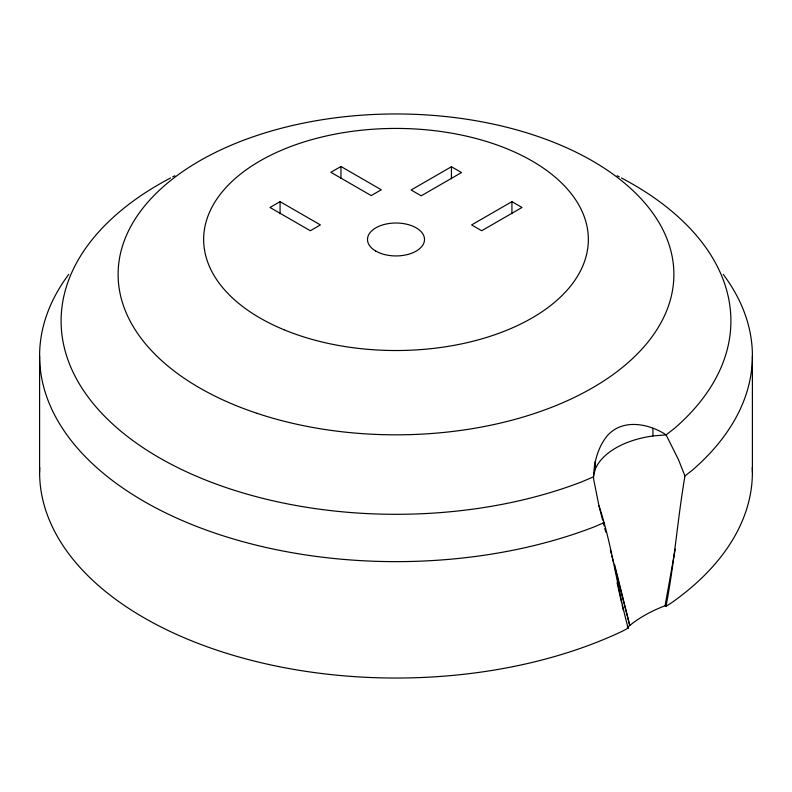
<?xml version="1.0" encoding="UTF-8"?>
<svg xmlns="http://www.w3.org/2000/svg" width="792" height="792" viewBox="0 0 792 792"><rect width="100%" height="100%" fill="white"/><g stroke="black" fill="none" stroke-linecap="round" stroke-linejoin="round"><path stroke-width="1.19" d="M628.056 626.898A131.898 76.151 0 0 1 665.072 605.771L666.003 606.306C674.408 563.132 677.536 519.275 684.951 475.942L678.516 459.746L666.112 434.877C648.737 423.284 621.74 418.275 606.771 436.382C597.346 448.312 593.594 463.825 593.564 478.764L598.93 505.692L602.623 520.067M665.072 605.771L675.239 549.054M595.208 461.558L595.208 469.29L593.327 476.903L582.061 481.724A334.907 193.357 0 0 1 132.205 440.075A334.907 193.357 0 0 1 170.567 177.962M684.951 475.942L692.337 470.191A356.4 205.762 0 0 0 723.225 274.339M666.003 606.306L671.497 602.811A356.4 205.762 0 0 0 752.301 467.527M280.071 201.643L269.993 207.464L310.315 230.739L320.394 224.928L280.071 201.643L280.071 213.682M340.956 166.488L330.878 172.31L371.2 195.594L381.279 189.773L340.956 166.488L340.956 178.537M451.44 166.726L411.117 190.001L421.205 195.822L461.528 172.547L451.44 166.726L451.44 178.764M511.929 201.643L471.606 224.928L481.685 230.739L522.007 207.464L511.929 201.643L511.929 213.682M598.93 505.692C612.246 545.718 617.057 587.585 628.155 628.165L622.096 631.333A356.4 205.762 0 0 1 239.907 657.251A356.4 205.762 0 0 1 39.699 467.527M603.969 522.7L594.01 526.957A356.4 205.762 0 0 1 167.884 513.968A356.4 205.762 0 0 1 68.775 274.339M595.208 469.29A77.903 44.976 0 0 1 652.935 435.966L666.112 434.877L674.467 428.373A334.907 193.357 0 0 0 621.433 177.962M627.224 627.62L628.155 628.165M603.247 522.463L604.167 526.056M604.781 528.452L605.712 532.046M610.335 550.014L611.256 553.608M611.879 556.004L613.721 563.191M614.344 565.587L629.759 625.482L614.602 564.577M617.067 582.645L621.611 602.762M622.146 605.128L623.215 609.87M752.4 355.875L752.4 472.27M652.935 428.234L652.935 435.966M39.6 355.875L39.6 472.27M172.686 176.854A334.907 193.357 0 0 1 174.824 175.765M617.176 175.765A334.907 193.357 0 0 1 619.314 176.854M257.063 413.335A277.883 160.43 0 0 0 673.883 274.388A277.883 160.43 0 0 0 257.063 135.452A277.883 160.43 0 0 0 257.063 413.335M283.962 329.739A192.347 111.048 0 0 0 587.417 250.361A192.347 111.048 0 0 0 316.622 138.323A192.347 111.048 0 0 0 283.962 329.739M375.844 251.114A28.512 16.464 0 0 0 423.542 243.738A28.512 16.464 0 0 0 388.625 223.572A28.512 16.464 0 0 0 375.844 251.114"/></g></svg>
